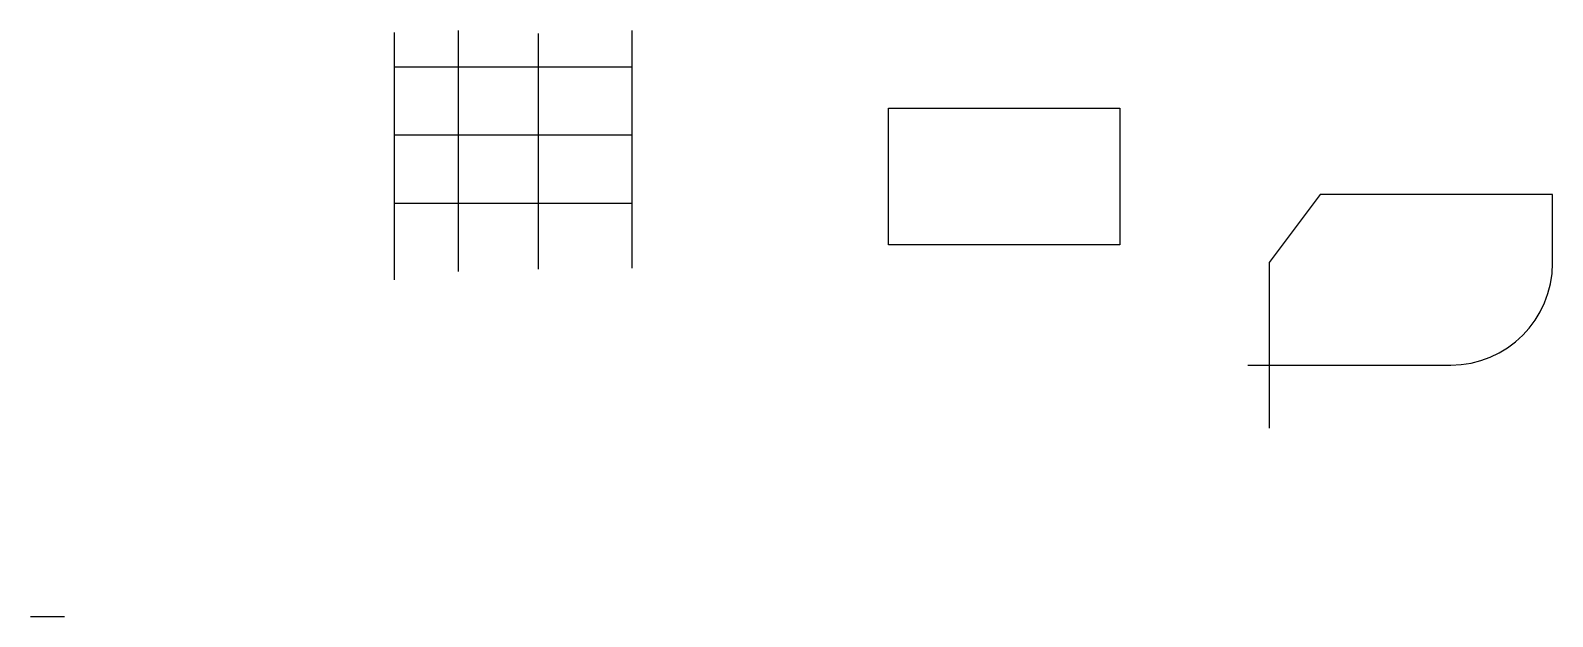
# Model space of a CAD drawing. Header units: inches. Extents: x 0 to 44.8, y 0 to 17.2.
import ezdxf

# ---------------------------------------------------------------- set-up
doc = ezdxf.new("R2010")
doc.units = ezdxf.units.IN
doc.header["$MEASUREMENT"] = 0

msp = doc.modelspace()

# ---------------------------------------------------------------- linework, layer by layer
for p, q in [((10.71, 17.181), (10.71, 9.906)), ((12.594, 17.244), (12.594, 10.156)), ((14.948, 17.15), (14.948, 10.219)), ((17.71, 17.244), (17.71, 10.251)), ((10.71, 16.178), (17.71, 16.178)), ((25.274, 14.955), (32.085, 14.955)), ((25.274, 10.94), (25.274, 14.955)), ((32.085, 14.955), (32.085, 10.94)), ((10.71, 14.171), (17.71, 14.171)), ((10.71, 12.163), (17.71, 12.163)), ((37.979, 12.414), (36.479, 10.414)), ((44.827, 12.414), (37.979, 12.414)), ((44.827, 10.397), (44.827, 12.414)), ((32.085, 10.94), (25.274, 10.94)), ((36.479, 10.414), (36.479, 6.519)), ((35.851, 7.397), (41.827, 7.397)), ((36.479, 6.519), (36.479, 5.547))]:
    msp.add_line(p, q)
msp.add_arc((41.827, 10.397), 3, 270, 0)
msp.add_open_spline([(0, 0), (0.333, 0), (0.667, 0), (1, 0)], degree=3)

doc.saveas('drawing.dxf')
